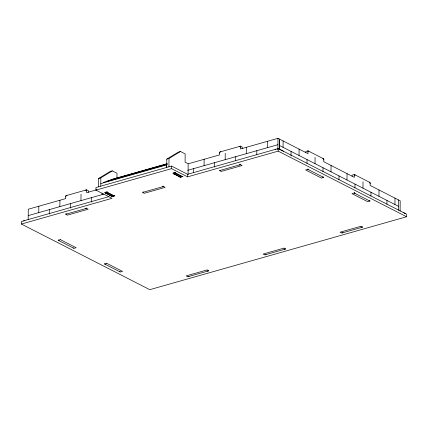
<?xml version="1.0" encoding="UTF-8"?>
<svg xmlns="http://www.w3.org/2000/svg" width="428" height="428" viewBox="0 0 428 428"><rect width="100%" height="100%" fill="white"/><g stroke="black" fill="none" stroke-linecap="round" stroke-linejoin="round"><path stroke-width="0.64" d="M21.4 224.053L111.997 198.325L95.936 190.118L95.952 187.544L171.548 166.075L187.608 174.287L278.205 148.559L406.6 214.182L406.584 216.755L149.795 289.676L21.4 224.053L21.416 221.479L108.803 196.666M28.195 219.527L28.269 209.233L65.725 198.592L65.746 195.762L86.643 189.829L88.323 190.69L88.312 192.386M38.771 212.609L38.82 206.237M49.29 214.075L49.322 209.613M59.872 206.617L59.915 200.245M70.39 208.083L70.422 203.621M80.972 200.625L81.015 194.253M86.643 189.829L86.622 192.659L96.814 189.764M91.49 202.091L91.522 197.629M98.558 186.806L98.617 178.471L110.098 171.505L112.318 170.874L116.988 173.26L116.951 178.342M100.778 186.175L100.837 177.839L112.318 170.874M102.073 194.633L102.078 193.36M166.508 167.509L166.529 164.935L100.799 183.601M166.722 167.444L166.781 159.114L178.262 152.149L180.482 151.517L185.153 153.903L185.094 162.159L188.149 163.721L188.074 174.656M168.942 166.818L169.001 158.483L180.482 151.517M406.584 216.755L278.184 151.132L187.592 176.86L171.532 168.648L171.548 166.075M187.592 176.86L187.608 174.287M193.504 172.489L193.531 168.664M204.081 165.668L204.124 159.291M214.599 167.134L214.631 162.672M225.181 159.676L225.224 153.304M235.7 160.505L235.726 156.68M188.406 163.758L219.618 154.893L219.634 152.063L240.536 146.13L240.515 148.96L277.97 138.324L307.962 153.652L307.978 150.822L305.758 151.453L305.752 152.582M242.205 148.687L242.216 146.986L240.536 146.13M246.277 153.684L246.325 147.312M256.8 154.513L256.827 150.688M267.377 147.692L267.42 141.32M277.895 149.26L277.97 138.324M278.184 151.132L278.205 148.559M279.511 149.442L279.586 139.148M279.58 149.479L279.655 139.186M283.058 147.323L283.101 140.946M291.019 155.867L291.051 151.405M299.044 155.492L299.086 149.115M307.01 163.4L307.036 159.574M315.024 163.662L315.072 157.285M322.99 171.569L323.017 167.744M331.01 171.831L331.053 165.454M338.976 179.739L339.003 175.913M346.996 180.001L347.038 173.624M352.094 176.272L352.1 175.138L354.32 174.506L370.156 182.601L370.134 185.431L400.191 200.791L400.121 211.09M354.32 174.506L354.304 177.336L323.793 161.741L323.814 158.911L307.978 150.822M354.962 187.908L354.989 184.083M362.981 188.17L363.024 181.793M370.942 196.078L370.969 192.252M378.962 196.34L379.01 189.968M386.928 204.247L386.955 200.427M394.948 204.509L394.99 198.137M398.441 210.228L398.511 199.935M114.886 195.601L114.228 195.885L107.594 192.493L107.037 191.781M112.569 196.377L111.842 196.436L105.374 193.124L104.817 192.413M180.734 177.021L180.006 177.08L173.538 173.768L172.982 173.056M175.111 172.184L175.758 173.137L182.392 176.529L182.954 176.389M23.481 221.014L24.471 220.613M66.955 195.419L66.591 195.526A1.156 0.851 -62.9 0 0 65.735 196.837M220.848 151.721L220.484 151.828A1.156 0.851 -62.9 0 0 219.628 153.133M85.3 208.704L85.664 208.596A1.156 0.851 -62.9 0 0 86.386 207.88M162.244 186.854L162.613 186.747A1.156 0.851 -62.9 0 0 163.33 186.03M239.193 165.005L239.557 164.898A1.156 0.851 -62.9 0 0 240.279 164.175M207.521 271.17L207.885 271.063A1.156 0.851 -62.9 0 0 208.506 270.539M284.47 249.321L284.834 249.214A1.156 0.851 -62.9 0 0 285.449 248.689M361.414 227.471L361.778 227.364A1.156 0.851 -62.9 0 0 362.393 226.84M98.617 178.471L100.837 177.839M166.781 159.114L169.001 158.483M112.441 179.22L167.321 163.635M109.445 180.274L166.877 163.961M106.449 181.322L167.07 164.106M103.448 182.371L167.262 164.25M95.936 190.118L171.532 168.648M105.374 192.258L106.481 191.942M173.538 172.896L175.202 172.425M104.93 192.637L107.15 192.006M173.094 173.276L175.314 172.65M105.063 192.83L107.284 192.199M173.228 173.474L175.448 172.842M105.213 192.996L107.433 192.365M173.377 173.64L175.598 173.008M105.374 193.124L107.594 192.493M173.538 173.768L175.758 173.137M105.539 193.21L107.76 192.584M173.704 173.854L175.924 173.228M28.227 215.605L103.774 194.151M106.085 193.493L108.305 192.862M174.25 174.137L176.47 173.506M187.651 170.333L277.927 144.696M106.984 193.954L109.204 193.322M175.154 174.597L177.374 173.966M108.097 194.521L110.317 193.889M176.266 175.164L178.487 174.533M109.284 195.125L111.505 194.494M177.449 175.769L179.669 175.138M110.397 195.692L112.618 195.066M178.562 176.336L180.782 175.705M111.296 196.152L113.516 195.526M179.46 176.796L181.681 176.165M111.842 196.436L114.062 195.805M180.006 177.08L182.226 176.448M112.008 196.516L114.228 195.885M180.172 177.16L182.392 176.529M112.168 196.554L114.677 195.853M180.338 177.197L182.842 176.491M239.322 146.472L239.685 146.371A1.156 0.851 -62.9 0 1 240.525 147.2M85.429 190.171L85.793 190.075A1.156 0.851 -62.9 0 1 86.633 190.899M220.72 170.248L220.356 170.349A1.156 0.851 -62.9 0 1 219.746 170.167M143.776 192.097L143.407 192.199A1.156 0.851 -62.9 0 1 142.797 192.022M66.827 213.946L66.463 214.048A1.156 0.851 -62.9 0 1 65.752 213.738M342.94 232.72L342.577 232.816A1.156 0.851 -62.9 0 1 341.967 232.639M265.997 254.569L265.633 254.671A1.156 0.851 -62.9 0 1 265.018 254.489M189.048 276.418L188.684 276.52A1.156 0.851 -62.9 0 1 188.074 276.338M275.15 149.426L275.771 149.281M308.898 151.293L308.62 151.154A1.156 0.647 74.1 0 0 307.973 151.892M355.24 174.977L354.962 174.838A1.156 0.647 74.1 0 0 354.314 175.576M322.765 176.973L323.038 177.112A1.156 0.647 74.1 0 0 323.509 176.994M369.107 200.657L369.385 200.796A1.156 0.647 74.1 0 0 369.931 200.561M73.06 247.882L73.338 248.015A1.156 0.647 74.1 0 0 73.595 248.037M119.407 271.566L119.68 271.705A1.156 0.647 74.1 0 0 120.15 271.587M283.678 151.357L280.372 149.672A3.75 1.434 0.4 0 0 279.233 149.308M279.538 145.52L398.468 206.307M369.236 182.13L369.514 182.275A1.156 0.647 74.1 0 1 370.145 183.671M322.894 158.446L323.172 158.59A1.156 0.647 74.1 0 1 323.803 159.986M355.112 193.504L354.833 193.36A1.156 0.647 74.1 0 1 354.373 192.771M308.77 169.82L308.492 169.675A1.156 0.647 74.1 0 1 307.951 168.883M105.411 264.413L105.133 264.269A1.156 0.647 74.1 0 1 104.673 263.68M59.069 240.729L58.791 240.584A1.156 0.647 74.1 0 1 58.326 239.99M403.722 212.716L404.61 213.187A3.772 1.445 0.4 0 1 405.07 213.722M354.298 192.568A1.156 0.647 74.1 0 1 354.24 192.359M277.162 149.137A3.777 1.445 0.4 0 1 277.874 149.142M86.515 208.361L65.612 214.294L67.298 215.15L88.195 209.217L86.515 208.361M163.459 186.506L142.572 192.44L144.252 193.301L165.144 187.368L163.459 186.506M240.408 164.657L219.505 170.595L221.19 171.451L242.088 165.518L240.408 164.657M60.369 239.626L58.149 240.258L73.98 248.347L76.2 247.721L60.369 239.626M307.85 169.349L305.629 169.98L321.46 178.075L323.68 177.443L307.85 169.349M106.711 263.311L104.491 263.942L120.322 272.037L122.542 271.406L106.711 263.311M354.191 193.039L351.971 193.665L367.807 201.759L370.027 201.128L354.191 193.039M207.056 269.966L186.153 275.905L187.839 276.761L208.736 270.828L207.056 269.966M283.999 248.117L263.113 254.05L264.793 254.911L285.679 248.978L283.999 248.117M360.943 226.268L340.046 232.201L341.726 233.062L362.628 227.129L360.943 226.268"/></g></svg>
